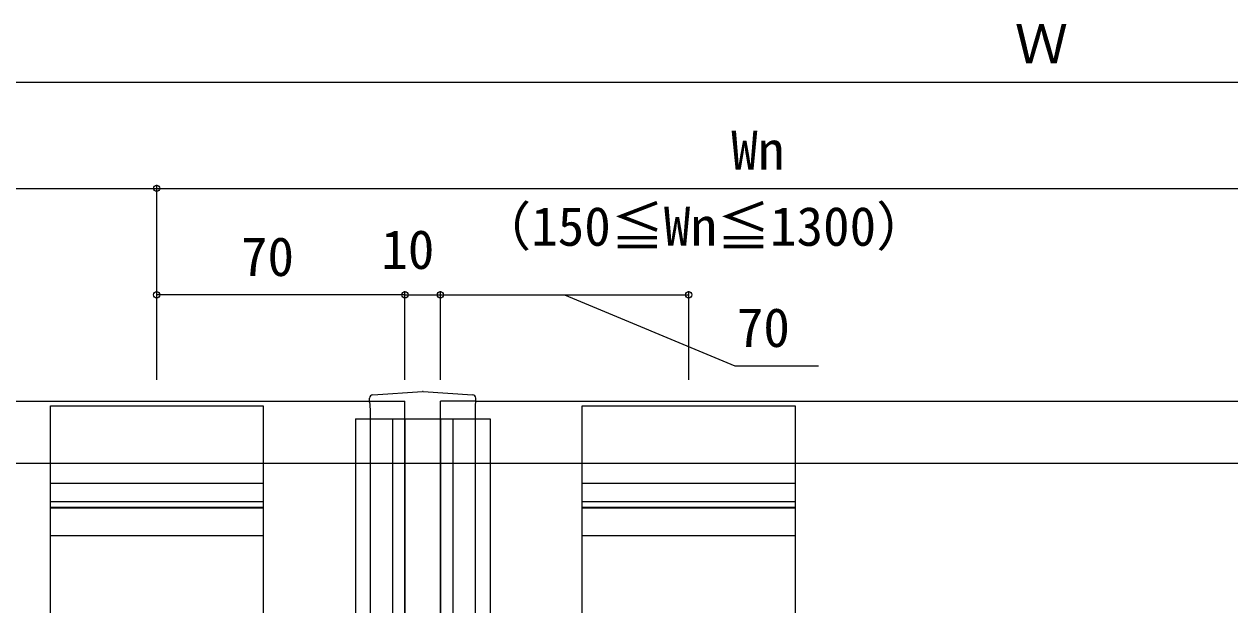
# Model space of a CAD drawing. Units: millimetres, scale not verified. Extents: x -875 to 875, y -1300 to 1294.
# Drawn here: x 49.4 to 389.4, y -347.1 to -183.4 of the extents above; entities that cross this region are included whole.
import ezdxf
from ezdxf.enums import TextEntityAlignment as Align

# ---------------------------------------------------------------- set-up
doc = ezdxf.new("R2010")
doc.units = ezdxf.units.MM
doc.header["$LTSCALE"] = 8
doc.layers.add('0-4_YKK_12', color=2, linetype='Continuous', lineweight=18)
for name, color, linetype in [('0-5_YKK_13', 4, 'Continuous'), ('0-7_YKK_D', 6, 'Continuous'), ('0-9_YSS_K', 3, 'Continuous')]:
    doc.layers.add(name, color=color, linetype=linetype)
doc.styles.add('ＭＳ ゴシック', font='')
doc.styles.get('ＭＳ ゴシック').set_extended_font_data('MS Gothic')

msp = doc.modelspace()

# ---------------------------------------------------------------- linework, layer by layer
at = {"layer": '0-4_YKK_12'}
for p, q in [((-263.194, -289.702), (146.958, -289.702)), ((146.958, -289.702), (156.806, -289.702)), ((176.655, -289.702), (166.806, -289.702)), ((176.655, -289.702), (828.035, -289.702))]:
    msp.add_line(p, q, dxfattribs=at)
for points in [[(146.958, -489.702), (156.806, -489.702), (156.806, -289.702)], [(176.655, -489.702), (166.806, -489.702), (166.806, -289.702)]]:
    msp.add_lwpolyline(points, dxfattribs=at)
at = {"layer": '0-5_YKK_13'}
for p, q in [((147.74, -287.876), (161.707, -286.943)), ((161.906, -286.943), (175.873, -287.876)), ((176.806, -289.942), (176.806, -288.875)), ((147.039, -293.731), (147.039, -292.367)), ((176.574, -292.367), (176.574, -293.731)), ((176.806, -289.942), (176.736, -289.872)), ((142.806, -294.702), (180.806, -294.702)), ((142.806, -294.702), (142.806, -484.702)), ((147.039, -325.633), (147.039, -293.731)), ((153.306, -294.702), (153.306, -484.702)), ((156.806, -294.702), (156.806, -484.702)), ((166.806, -294.702), (166.806, -484.702)), ((170.306, -294.702), (170.306, -484.702)), ((176.574, -293.731), (176.574, -325.633)), ((180.806, -294.702), (180.806, -484.702)), ((56.806, -312.802), (116.806, -312.802)), ((206.806, -312.802), (266.806, -312.802)), ((56.806, -317.998), (116.806, -317.998)), ((56.806, -319.526), (116.806, -319.526)), ((56.806, -327.686), (56.806, -319.526)), ((206.806, -317.998), (266.806, -317.998)), ((206.806, -319.526), (266.806, -319.526)), ((206.806, -327.686), (206.806, -319.526)), ((56.806, -319.713), (116.806, -319.713)), ((206.806, -319.713), (266.806, -319.713)), ((147.039, -488.521), (147.039, -325.633)), ((176.574, -325.633), (176.574, -488.521))]:
    msp.add_line(p, q, dxfattribs=at)
for points in [[(146.877, -289.872), (146.806, -289.942), (146.806, -288.875)], [(116.806, -319.526), (116.806, -327.686), (56.806, -327.686)], [(266.806, -319.526), (266.806, -327.686), (206.806, -327.686)]]:
    msp.add_lwpolyline(points, dxfattribs=at)
for points in [[(116.806, -291.002), (116.806, -488.402), (56.806, -488.402), (56.806, -291.002)], [(266.806, -291.002), (266.806, -488.402), (206.806, -488.402), (206.806, -291.002)]]:
    msp.add_lwpolyline(points, close=True, dxfattribs=at)
for centre, radius, start, end in [((147.806, -288.873), 1, 93.92097, 179.90086), ((161.806, -288.437), 1.497, 86.17879, 93.82121), ((175.806, -288.873), 1, 0.09914, 86.07903)]:
    msp.add_arc(centre, radius, start, end, dxfattribs=at)
for centre, major_axis, ratio, start_param, end_param in [((147.806, -287.875), (-0.85, -1.378), 0.382284, 5.7248997, 5.7284899), ((147.806, -288.374), (1, 0.045), 0.500748, 1.6150626, 1.6169307), ((175.806, -288.374), (1, -0.045), 0.500748, 1.524662, 1.52653), ((175.806, -287.875), (0.85, -1.378), 0.382284, 0.5546954, 0.5582856), ((146.886, -292.367), (0, -2.5), 0.061163, 1.5707963, 3.2026792), ((176.727, -292.367), (0, -2.5), 0.061163, 3.0805061, 4.712389)]:
    msp.add_ellipse(centre, major_axis=major_axis, ratio=ratio, start_param=start_param, end_param=end_param, dxfattribs=at)
at = {"layer": '0-7_YKK_D'}
for p, q in [((-149.194, -199.702), (828.035, -199.702)), ((-163.194, -229.702), (86.806, -229.702)), ((86.806, -283.702), (86.806, -228.702)), ((86.806, -283.702), (86.806, -228.702)), ((86.806, -229.702), (436.806, -229.702)), ((86.806, -283.702), (86.806, -258.702)), ((156.806, -259.702), (86.806, -259.702)), ((156.806, -283.702), (156.806, -258.702)), ((156.806, -283.702), (156.806, -258.702)), ((156.806, -259.702), (166.806, -259.702)), ((166.806, -283.702), (166.806, -258.702)), ((166.806, -283.702), (166.806, -258.702)), ((166.806, -259.702), (236.806, -259.702)), ((236.806, -283.702), (236.806, -258.702))]:
    msp.add_line(p, q, dxfattribs=at)
msp.add_lwpolyline([(201.806, -259.702), (249.822, -279.702), (273.424, -279.702)], dxfattribs=at)
for centre in [(86.806, -229.702), (86.806, -229.702), (86.806, -259.702), (156.806, -259.702), (156.806, -259.702), (166.806, -259.702), (166.806, -259.702), (236.806, -259.702)]:
    msp.add_circle(centre, 0.875, dxfattribs=at)
at = {"layer": '0-9_YSS_K'}
msp.add_line((-245.694, -307.202), (828.035, -307.202), dxfattribs=at)

# ---------------------------------------------------------------- texts
at = {"layer": '0-7_YKK_D', "style": 'ＭＳ ゴシック'}
for s, p in [('Ｗ', (328.767, -197.702)), ('Wn', (248.809, -227.702)), ('（150≦Wn≦1300）', (177.389, -249.173)), ('70', (110.556, -257.702)), ('10', (150.13, -255.702)), ('70', (250.373, -277.702))]:
    msp.add_text(s, height=11, dxfattribs=at).set_placement(p, align=Align.BOTTOM_LEFT)

doc.saveas('drawing.dxf')
